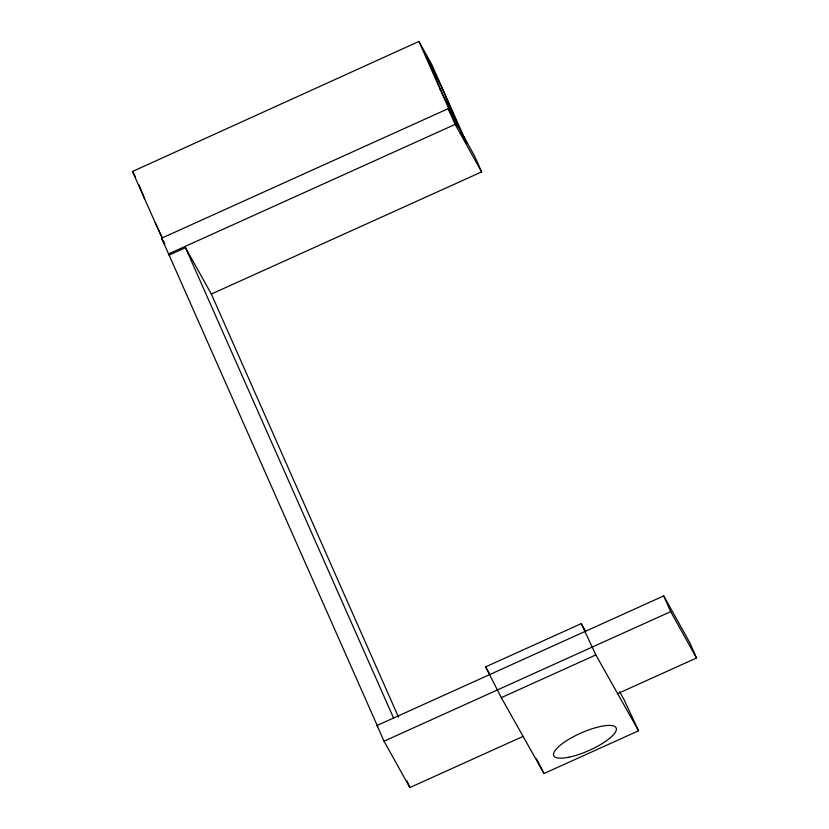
<?xml version="1.0" encoding="UTF-8"?>
<svg xmlns="http://www.w3.org/2000/svg" width="829" height="829" viewBox="0 0 829 829"><rect width="100%" height="100%" fill="white"/><g stroke="black" fill="none" stroke-linecap="round" stroke-linejoin="round"><path stroke-width="1.24" d="M162.173 238.296L132.474 171.489L418.914 41.45L431.836 64.631L466.748 143.148L463.059 136.526M439.774 89.211L442.116 88.154L458.199 125.801L441.847 92.516L425.754 54.869L442.116 88.154M450.427 113.169L452.758 112.102M161.52 238.234L448.178 108.672L474.665 156.184L481.618 171.904L211.343 294.057L185.499 247.695L169.116 255.104L161.52 238.234L164.681 243.881M168.474 253.943L455.131 124.391L481.618 171.904M619.615 691.728L624.009 699.541L638.548 730.784L544 773.519L501.286 697.645L485.607 666.868L581.274 623.626L585.678 631.439M523.12 736.37L409.868 787.55L384.024 741.199L377.071 725.479L663.728 595.916L689.573 642.278L696.526 657.988L617.491 693.718M384.024 741.199L670.682 611.636L696.526 657.988M501.286 697.645L595.844 654.92L638.548 730.784M485.607 666.868L489.379 673.562M453.826 119.977L457.515 126.599M460.592 132.112L461.826 134.319M132.474 171.489L135.552 177.002M377.071 725.479L377.713 726.629L169.116 255.104M536.456 758.722L544 773.519M155.22 222.638L162.215 237.508M581.274 623.626L595.844 654.92M418.914 41.45L452.779 117.625M163.22 240.638L164.774 244.151M448.178 108.672L455.131 124.391M663.728 595.916L670.682 611.636M211.343 294.057L398.511 717.126M185.499 247.695L393.578 718.049M406.894 780.814L409.868 787.55M139.137 184.991L144.578 198.691M568.849 757.219A34.144 9.606 -23.9 0 0 616.403 729.302A34.144 9.606 -23.9 0 0 569.564 738.877A34.144 9.606 -23.9 0 0 568.849 757.219"/></g></svg>
